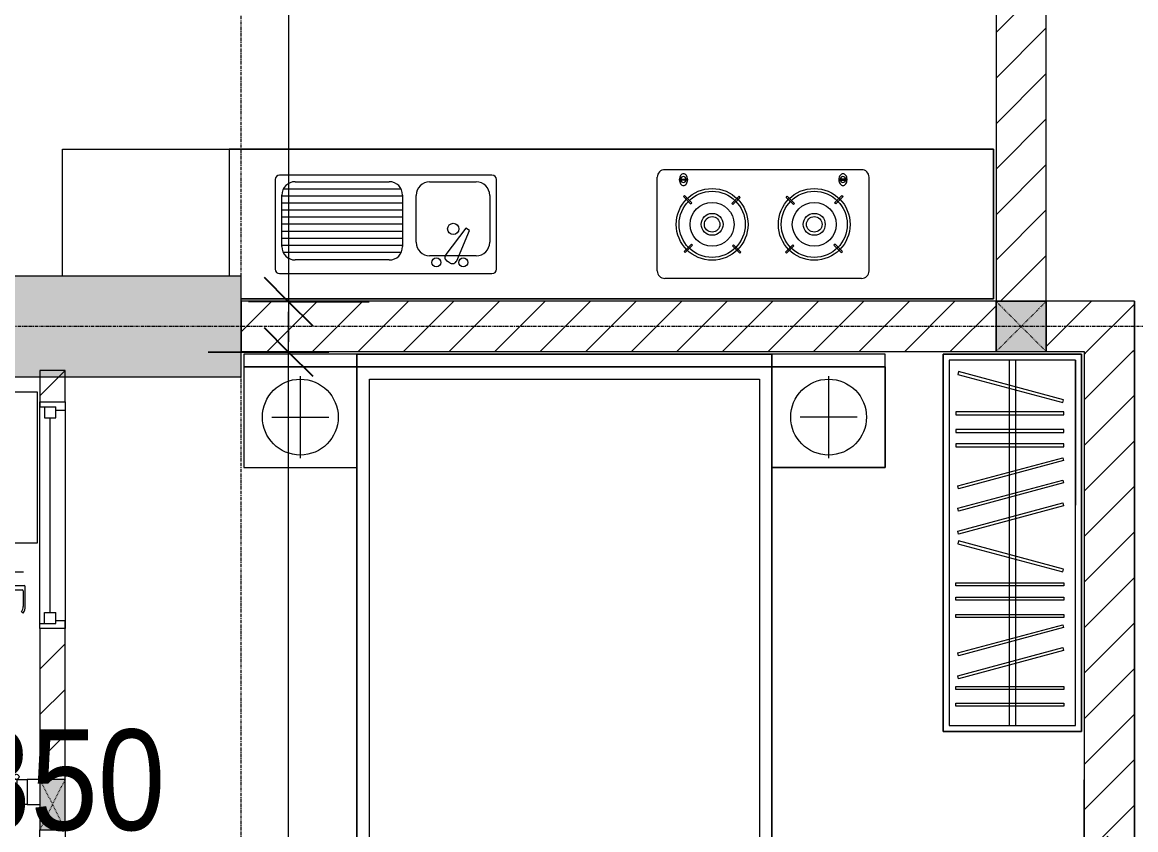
# Model space of a CAD drawing. Header units: millimetres. Extents: x 962 to 241049, y -15958 to 84407.
# Drawn here: x 101162 to 105587, y 51537 to 54746 of the extents above; entities that cross this region are included whole.
import ezdxf

# ---------------------------------------------------------------- set-up
doc = ezdxf.new("R2010")
doc.units = ezdxf.units.MM
doc.linetypes.add('Dash', pattern=[6, 3, -3])
doc.linetypes.add('Grid Line', pattern=[22.225, 12.7, -3.175, 3.175, -3.175])
for name, color, linetype, lineweight in [('0-1', 7, 'Continuous', 5), ('A-ANNO-DIMS', 211, 'Continuous', 9), ('A-ANNO-DIMS-160', 211, 'Continuous', 9), ('A-DETL-GENF-1', 9, 'Continuous', 9), ('A-DOOR-1', 254, 'Continuous', 9), ('A-DOOR-2', 9, 'Continuous', 9), ('A-FLOR', 192, 'Continuous', 9), ('A-GLAZ-1', 254, 'Continuous', 9), ('A-GLAZ-2', 9, 'Continuous', 9), ('A-WALL', 113, 'Continuous', 9), ('A-WALL-1', 253, 'Continuous', 18), ('A-WALL-2', 9, 'Continuous', 9), ('A-WALL-3', 113, 'Continuous', 18), ('A-WALL-PATT-1', 10, 'Continuous', 9), ('A-WALL-PATT-2', 111, 'Continuous', 9), ('G-IMPT-1', 254, 'Continuous', 9), ('I-FURN', 30, 'Continuous', 9), ('I-FURN-1', 254, 'Continuous', 9), ('S-COLS', 52, 'Continuous', 9), ('S-COLS-1', 52, 'Continuous', 5), ('S-COLS-2', 7, 'Continuous', 18), ('S-COLS-4', 254, 'Continuous', 9), ('S-COLS-5', 253, 'Continuous', 18), ('S-COLS-6', 52, 'Continuous', 18), ('S-COLS-7', 52, 'Dash', 9), ('S-COLS-HDLN', 52, 'Dash', 9), ('S-COLS-HDLN-1', 9, 'Dash', 9), ('S-GRID-1', 1, 'Grid Line', 9)]:
    doc.layers.add(name, color=color, linetype=linetype, lineweight=lineweight)
doc.styles.add('UTM Avo', font='UTM Avo.ttf', dxfattribs={"width": 0.9, "height": 400})
doc.dimstyles.new('1_Dim_chi_tiet_2_5', dxfattribs={"dimscale": 304.8, "dimtxt": 399.720379, "dimasz": 0.629921, "dimexe": 0.524934, "dimexo": 0.0625, "dimgap": 0.052493, "dimtad": 1, "dimdec": 0, "dimrnd": 5, "dimzin": 0, "dimdsep": 46, "dimtxsty": 'UTM Avo', "dimblk1": 'OBLIQUE', "dimblk2": 'OBLIQUE', "dimsah": 1, "dimcen": 0.09, "dimdle": 0.524934, "dimazin": 0, "dimtfac": 1, "dimtdec": 4, "dimtix": 1, "dimtmove": 0, "dimatfit": 3, "dimfxl": 1.049869, "dimfxlon": 1, "dimtvp": 1, "dimtolj": 1, "dimtzin": 0, "dimarcsym": 2})
doc.dimstyles.new('1_Dim_chi_tiet_2_5_1', dxfattribs={"dimscale": 304.8, "dimtxt": 399.720379, "dimasz": 0.629921, "dimexe": 0.524934, "dimexo": 0.0625, "dimgap": 0.052493, "dimtad": 1, "dimdec": 0, "dimrnd": 5, "dimzin": 0, "dimdsep": 46, "dimtxsty": 'UTM Avo', "dimblk1": 'OBLIQUE', "dimblk2": 'OBLIQUE', "dimsah": 1, "dimcen": 0.09, "dimdle": 0.524934, "dimazin": 0, "dimtfac": 1, "dimtdec": 4, "dimtix": 1, "dimtmove": 0, "dimatfit": 3, "dimfxl": 1.049869, "dimfxlon": 1, "dimtvp": 1, "dimtolj": 1, "dimtzin": 0, "dimarcsym": 2})
pattern_1 = [(45, (0, 0), (-90.50967, 90.50967), [])]
pattern_2 = [(45, (63179.03, 0), (-90.50967, 90.50967), [])]

# ---------------------------------------------------------------- blocks, each defined once
blk = doc.blocks.new('NCV_TKTC_KET CAU_rvt-1-TKCS_MB TẦNG 1')
at = {"layer": 'S-COLS-1'}
blk.add_hatch(color=256, dxfattribs=at).paths.add_polyline_path([(38852.6, 53336.9), (38852.6, 53736.9), (37552.6, 53736.9), (37552.6, 53336.9), (38383.3, 53336.9)])
at = {"layer": 'S-COLS-2'}
for p, q in [((38852.6, 53736.9), (37552.6, 53736.9)), ((38852.6, 53336.9), (38852.6, 53736.9)), ((37552.6, 53336.9), (38852.6, 53336.9))]:
    blk.add_line(p, q, dxfattribs=at)
blk = doc.blocks.new('DOOR_CW_01 CANH MO-PANEL KINH - DIW_01-900x2200-CỬA GỖ VÂN LAMINATE-V74-TKCS_MB TẦNG 1')
at = {"layer": 'A-DETL-GENF-1'}
for p, q in [((-397, -182), (-397, -62)), ((-397, -62), (-357, -62)), ((-357, -62), (-357, -182)), ((-357, -182), (-397, -182)), ((-397, -196), (-391, -196)), ((-397, -738), (-397, -196)), ((-391, -196), (-391, -182)), ((-391, -182), (-363, -182)), ((-363, -182), (-363, -196)), ((-357, -196), (-363, -196)), ((-357, -196), (-357, -738)), ((-442, -737), (-442, -816.5)), ((-434, -799.5), (-434, -737)), ((-433.9, -711.2), (-427.3, -715.8)), ((-397, -738), (-391, -738)), ((-357, -752), (-397, -752)), ((-397, -752), (-397, -872)), ((-391, -752), (-391, -738)), ((-363, -752), (-391, -752)), ((-357, -738), (-363, -738)), ((-363, -738), (-363, -752)), ((-357, -872), (-357, -752)), ((-320.1, -711.2), (-326.7, -715.8)), ((-320, -799.5), (-320, -737)), ((-312, -737), (-312, -816.5)), ((-399, -792.2), (-399, -831.8)), ((-397, -792.2), (-399, -792.2)), ((-397, -792.2), (-397, -831.8)), ((-357, -792.2), (-357, -831.8)), ((-357, -792.2), (-355, -792.2)), ((-355, -792.2), (-355, -831.8)), ((-399, -820.5), (-438, -820.5)), ((-399, -803.5), (-430, -803.5)), ((-399, -831.8), (-397, -831.8)), ((-355, -831.8), (-357, -831.8)), ((-355, -803.5), (-324, -803.5)), ((-355, -820.5), (-316, -820.5)), ((-397, -872), (-357, -872))]:
    blk.add_line(p, q, dxfattribs=at)
blk.add_circle((-407, -60), 10, dxfattribs=at)
for centre, radius, start, end in [((-407, -60), 814, 268, 0), ((-397, -737), 45, 145, 180), ((-397, -737), 37, 145, 180), ((-357, -737), 37, 0, 35), ((-357, -737), 45, 360, 35), ((-438, -816.5), 4, 180, 270), ((-430, -799.5), 4, 180, 270), ((-324, -799.5), 4, 270, 0), ((-316, -816.5), 4, 270, 0)]:
    blk.add_arc(centre, radius, start, end, dxfattribs=at)
at = {"layer": 'A-DOOR-2'}
for p, q in [((-450, -50), (-450, 50)), ((-450, 50), (-400, 50)), ((-400, 50), (-400, 0)), ((400, 0), (400, 50)), ((400, 50), (450, 50)), ((-410, 0), (-410, -50)), ((-400, 0), (-410, 0)), ((410, 0), (400, 0)), ((410, -50), (410, 0)), ((-410, -50), (-450, -50)), ((-407, -50), (-382, -50)), ((450, -50), (410, -50))]:
    blk.add_line(p, q, dxfattribs=at)
blk = doc.blocks.new('M_Fixed - 900 x 1400-553070-TKCS_MB TẦNG 1')
at = {"layer": 'A-GLAZ-2'}
for p, q in [((-450, 63), (-431, 63)), ((-431, 63), (-431, 0)), ((431, 63), (431, 0)), ((448.9, 63), (431, 63)), ((-431, 44), (-387, 44)), ((-387, 44), (-387, 0)), ((-387, 22), (387, 22)), ((387, 44), (387, 0)), ((431, 44), (387, 44)), ((-450, -37), (-418, -37)), ((-431, 0), (-387, 0)), ((-418, 0), (-418, -37)), ((387, 0), (431, 0)), ((418, 0), (418, -37)), ((450, -37), (418, -37))]:
    blk.add_line(p, q, dxfattribs=at)
blk = doc.blocks.new('MAY GIAT - MAY GIAT_dwg-348053-TKCS_MB TẦNG 1')
at = {"layer": 'G-IMPT-1', "flags": 128}
blk.add_lwpolyline([(5, 596.6), (5, 2.3), (605, 2.3), (605, 596.6)], close=True, dxfattribs=at)
blk = doc.blocks.new('MAY GIAT - MAY GIAT-348233-TKCS_MB TẦNG 1')
at = {"layer": 'I-FURN-1'}
for p, q in [((5, 596.6), (5, 2.3)), ((605, 596.6), (5, 596.6)), ((605, 2.3), (605, 596.6)), ((5, 2.3), (605, 2.3))]:
    blk.add_line(p, q, dxfattribs=at)
blk.add_blockref('MAY GIAT - MAY GIAT_dwg-348053-TKCS_MB TẦNG 1', (0, 0))
blk = doc.blocks.new('G1_SOF - BO TRU - 100x200-745959-TKCS_MB TẦNG 1')
at = {"layer": 'S-COLS'}
blk.add_hatch(color=256, dxfattribs=at).paths.add_polyline_path([(50, -100), (50, 100), (-50, 100), (-50, -100)])
at = {"layer": 'S-COLS-5'}
for p, q in [((50, 100), (-50, 100)), ((-50, 100), (-50, -100)), ((50, -100), (50, 100)), ((-50, -100), (50, -100))]:
    blk.add_line(p, q, dxfattribs=at)
at = {"layer": 'S-COLS-HDLN-1'}
for p, q in [((50, 100), (-50, -100)), ((-50, 100), (50, -100))]:
    blk.add_line(p, q, dxfattribs=at)
blk = doc.blocks.new('DOOR_CW_01 CANH MO-PANEL KINH - DIG_01-900x2200-CỬA NHÔM KÍNH-400860-TKCS_MB TẦNG 1')
at = {"layer": 'A-DETL-GENF-1'}
for p, q in [((-397, -182), (-397, -62)), ((-397, -62), (-357, -62)), ((-357, -62), (-357, -182)), ((-357, -182), (-397, -182)), ((-397, -196), (-391, -196)), ((-397, -738), (-397, -196)), ((-391, -196), (-391, -182)), ((-391, -182), (-363, -182)), ((-363, -182), (-363, -196)), ((-357, -196), (-363, -196)), ((-357, -196), (-357, -738)), ((-442, -737), (-442, -816.5)), ((-434, -799.5), (-434, -737)), ((-433.9, -711.2), (-427.3, -715.8)), ((-397, -738), (-391, -738)), ((-357, -752), (-397, -752)), ((-397, -752), (-397, -872)), ((-391, -752), (-391, -738)), ((-363, -752), (-391, -752)), ((-357, -738), (-363, -738)), ((-363, -738), (-363, -752)), ((-357, -872), (-357, -752)), ((-320.1, -711.2), (-326.7, -715.8)), ((-320, -799.5), (-320, -737)), ((-312, -737), (-312, -816.5)), ((-399, -792.2), (-399, -831.8)), ((-397, -792.2), (-399, -792.2)), ((-397, -792.2), (-397, -831.8)), ((-357, -792.2), (-357, -831.8)), ((-357, -792.2), (-355, -792.2)), ((-355, -792.2), (-355, -831.8)), ((-399, -820.5), (-438, -820.5)), ((-399, -803.5), (-430, -803.5)), ((-399, -831.8), (-397, -831.8)), ((-355, -831.8), (-357, -831.8)), ((-355, -803.5), (-324, -803.5)), ((-355, -820.5), (-316, -820.5)), ((-397, -872), (-357, -872))]:
    blk.add_line(p, q, dxfattribs=at)
blk.add_circle((-407, -60), 10, dxfattribs=at)
for centre, radius, start, end in [((-407, -60), 814, 268, 0), ((-397, -737), 45, 145, 180), ((-397, -737), 37, 145, 180), ((-357, -737), 37, 0, 35), ((-357, -737), 45, 360, 35), ((-438, -816.5), 4, 180, 270), ((-430, -799.5), 4, 180, 270), ((-324, -799.5), 4, 270, 0), ((-316, -816.5), 4, 270, 0)]:
    blk.add_arc(centre, radius, start, end, dxfattribs=at)
at = {"layer": 'A-DOOR-2'}
for p, q in [((-450, -50), (-450, 50)), ((-450, 50), (-400, 50)), ((-400, 50), (-400, 0)), ((400, 0), (400, 50)), ((400, 50), (450, 50)), ((450, 50), (450, -50)), ((-410, 0), (-410, -50)), ((-400, 0), (-410, 0)), ((410, 0), (400, 0)), ((410, -50), (410, 0)), ((-410, -50), (-450, -50)), ((-407, -50), (-382, -50)), ((450, -50), (410, -50))]:
    blk.add_line(p, q, dxfattribs=at)
blk = doc.blocks.new('GIUONG NGU-2TAB-1600x2000 - GIUONG NGU-2TAB-1600x2000-842839-TKCS_MB TẦNG 1')
at = {"layer": 'I-FURN-1'}
for p, q in [((458.5, 0), (8.5, 0)), ((8.5, 0), (8.5, -50)), ((458.5, -50), (458.5, 0)), ((2108.2, 0), (458.5, 0)), ((458.5, 0), (458.5, -50)), ((458.5, 0), (2108.2, 0)), ((2108.2, -50), (2108.2, 0)), ((2558.2, 0), (2108.2, 0)), ((2108.2, 0), (2108.2, -50)), ((2558.2, -50), (2558.2, 0)), ((458.5, -50), (8.5, -50)), ((8.5, -50), (8.5, -450.3)), ((8.5, -50), (458.5, -50)), ((458.5, -50), (8.5, -50)), ((8.5, -50), (8.5, -450.3)), ((233.5, -86.8), (233.5, -413.5)), ((458.5, -450.3), (458.5, -50)), ((2108.2, -50), (458.5, -50)), ((458.5, -50), (458.5, -1938.9)), ((458.5, -50), (2108.2, -50)), ((458.5, -1938.9), (458.5, -50)), ((458.5, -450.3), (458.5, -50)), ((458.5, -50), (2108.2, -50)), ((2558.2, -50), (2108.2, -50)), ((2108.2, -50), (2108.2, -450.3)), ((2108.2, -1938.9), (2108.2, -50)), ((2108.2, -50), (2558.2, -50)), ((2108.2, -50), (2558.2, -50)), ((2108.2, -450.3), (2108.2, -50)), ((2108.2, -50), (2108.2, -1938.9)), ((2333.2, -86.8), (2333.2, -413.5)), ((2558.2, -450.3), (2558.2, -50)), ((2558.2, -50), (2558.2, -450.3)), ((508.5, -100), (2058.2, -100)), ((508.5, -1938.9), (508.5, -100)), ((2058.2, -100), (2058.2, -1938.9)), ((120.2, -250.2), (346.8, -250.2)), ((2446.5, -250.2), (2219.8, -250.2)), ((8.5, -450.3), (458.5, -450.3)), ((8.5, -450.3), (458.5, -450.3)), ((2108.2, -450.3), (2558.2, -450.3)), ((2558.2, -450.3), (2108.2, -450.3)), ((1997.1, -2000), (569.6, -2000)), ((569.6, -2050), (1997.1, -2050)), ((1997.1, -2050), (569.6, -2050))]:
    blk.add_line(p, q, dxfattribs=at)
for centre in [(233.5, -250.2), (2333.2, -250.2)]:
    blk.add_circle(centre, 150.7, dxfattribs=at)
for centre, radius, start, end in [((569.6, -1938.9), 111.1, 180, 270), ((569.6, -1938.9), 111.1, 180, 270), ((569.6, -1938.9), 61.1, 180, 270), ((1997.1, -1938.9), 111.1, 270, 360), ((1997.1, -1938.9), 61.1, 270, 0), ((1997.1, -1938.9), 111.1, 270, 0)]:
    blk.add_arc(centre, radius, start, end, dxfattribs=at)
blk = doc.blocks.new('TU QUAN AO-SUITE ROOM_3 - TU QUAN AO-SUITE ROOM_3-V13-TKCS_MB TẦNG 1')
at = {"layer": 'I-FURN-1'}
for p, q in [((-550, 1500), (0, 1500)), ((-550, 0), (-550, 1500)), ((0, 1500), (-550, 1500)), ((-550, 1500), (-550, 0)), ((-24, 1476), (-526, 1476)), ((-526, 1476), (-526, 600)), ((-526, 1476), (-526, 24)), ((-287, 576), (-287, 1476)), ((-263, 576), (-263, 1476)), ((-24, 24), (-24, 1476)), ((0, 1500), (0, 0)), ((0, 0), (0, 1500)), ((-480.1, 1386.9), (-480.1, 1398.9)), ((-480.1, 1398.9), (-50.1, 1398.9)), ((-480.1, 1386.9), (-480.1, 1398.9)), ((-50.1, 1386.9), (-480.1, 1386.9)), ((-50.1, 1398.9), (-50.1, 1386.9)), ((-480.1, 1320.5), (-480.1, 1332.5)), ((-480.1, 1332.5), (-50.1, 1332.5)), ((-480.1, 1320.5), (-480.1, 1332.5)), ((-50.1, 1332.5), (-50.1, 1320.5)), ((-50.1, 1320.5), (-480.1, 1320.5)), ((-478.3, 1178.1), (-61.3, 1289.9)), ((-61.3, 1289.9), (-58.2, 1278.3)), ((-58.2, 1278.3), (-475.2, 1166.5)), ((-478.3, 1086.9), (-61.3, 1198.6)), ((-61.3, 1198.6), (-58.2, 1187.1)), ((-475.2, 1166.5), (-478.3, 1178.1)), ((-58.2, 1187.1), (-475.2, 1075.3)), ((-475.2, 1075.3), (-478.3, 1086.9)), ((-480.1, 1035.3), (-480.1, 1047.3)), ((-480.1, 1047.3), (-50.1, 1047.3)), ((-480.1, 1035.3), (-480.1, 1047.3)), ((-50.1, 1035.3), (-480.1, 1035.3)), ((-50.1, 1047.3), (-50.1, 1035.3)), ((-480.1, 965.8), (-480.1, 977.8)), ((-480.1, 977.8), (-50.1, 977.8)), ((-480.1, 965.8), (-480.1, 977.8)), ((-50.1, 977.8), (-50.1, 965.8)), ((-50.1, 965.8), (-480.1, 965.8)), ((-480.1, 908.6), (-480.1, 920.6)), ((-480.1, 920.6), (-50.1, 920.6)), ((-480.1, 908.6), (-480.1, 920.6)), ((-50.1, 908.6), (-480.1, 908.6)), ((-50.1, 920.6), (-50.1, 908.6)), ((-475.2, 865.5), (-478.3, 853.9)), ((-478.3, 853.9), (-61.3, 742.1)), ((-58.2, 753.7), (-475.2, 865.5)), ((-61.3, 742.1), (-58.2, 753.7)), ((-478.3, 603.1), (-61.3, 714.9)), ((-61.3, 714.9), (-58.2, 703.3)), ((-58.2, 703.3), (-475.2, 591.5)), ((-478.3, 511.9), (-61.3, 623.6)), ((-61.3, 623.6), (-58.2, 612.1)), ((-550, 24), (-550, 576)), ((-526, 24), (-526, 600)), ((-475.2, 591.5), (-478.3, 603.1)), ((-58.2, 612.1), (-475.2, 500.3)), ((-287, 24), (-287, 576)), ((-263, 24), (-263, 576)), ((-478.3, 423.1), (-61.3, 534.9)), ((-61.3, 534.9), (-58.2, 523.3)), ((-475.2, 500.3), (-478.3, 511.9)), ((-58.2, 523.3), (-475.2, 411.5)), ((-475.2, 411.5), (-478.3, 423.1)), ((-480.1, 368.4), (-480.1, 356.4)), ((-50.1, 368.4), (-480.1, 368.4)), ((-480.1, 356.4), (-50.1, 356.4)), ((-50.1, 356.4), (-50.1, 368.4)), ((-480.1, 311.2), (-480.1, 299.2)), ((-50.1, 311.2), (-480.1, 311.2)), ((-50.1, 299.2), (-50.1, 311.2)), ((-480.1, 299.2), (-50.1, 299.2)), ((-480.1, 241.7), (-480.1, 229.7)), ((-50.1, 241.7), (-480.1, 241.7)), ((-480.1, 229.7), (-50.1, 229.7)), ((-50.1, 229.7), (-50.1, 241.7)), ((-475.2, 192.7), (-478.3, 181.1)), ((-478.3, 181.1), (-61.3, 69.4)), ((-58.2, 80.9), (-475.2, 192.7)), ((-61.3, 69.4), (-58.2, 80.9)), ((-526, 24), (-24, 24)), ((0, 0), (-550, 0)), ((-550, 0), (0, 0))]:
    blk.add_line(p, q, dxfattribs=at)
blk = doc.blocks.new('HE BEP A1 - HE BEP A 2-V96-TKCS_MB TẦNG 1')
at = {"layer": 'I-FURN'}
for p, q in [((0, 0), (662.4, 0)), ((0, -504.4), (0, 0)), ((662.4, 0), (662.4, -504.4)), ((662.4, 0), (662.4, -504.4)), ((3700, 0), (662.4, 0)), ((3700, -594.4), (3700, 0)), ((3700, -594.4), (3700, 0)), ((3175.6, -81.2), (2394, -81.2)), ((844.9, -120.7), (844.9, -476.9)), ((1706.9, -103.2), (862.4, -103.2)), ((924.9, -128.9), (1298.3, -128.9)), ((1459, -129.9), (1644.4, -129.9)), ((1724.4, -476.9), (1724.4, -120.7)), ((2364, -483.2), (2364, -111.2)), ((2451.6, -118.3), (2484.1, -118.3)), ((2451.6, -122.3), (2451.6, -118.3)), ((2484.1, -122.3), (2451.6, -122.3)), ((2484.1, -118.3), (2484.1, -122.3)), ((3085.5, -118.3), (3085.5, -122.3)), ((3118, -118.3), (3085.5, -118.3)), ((3085.5, -122.3), (3118, -122.3)), ((3118, -122.3), (3118, -118.3)), ((3205.6, -483.2), (3205.6, -111.2)), ((877.9, -156.9), (1345.2, -156.9)), ((871.5, -386.8), (871.5, -182.3)), ((871.5, -184.9), (1351.6, -184.9)), ((871.5, -212.9), (1351.6, -212.9)), ((1351.6, -182.3), (1351.6, -386.8)), ((1405.6, -369.9), (1405.6, -183.2)), ((1697.8, -183.2), (1697.8, -369.9)), ((2471.8, -183.9), (2467.4, -188.3)), ((2467.4, -188.3), (2496.5, -217.4)), ((2500.9, -213), (2471.8, -183.9)), ((2496.5, -217.4), (2500.9, -213)), ((2689.3, -186.7), (2660.2, -215.8)), ((2660.2, -215.8), (2664.6, -220.2)), ((2664.6, -220.2), (2693.7, -191.1)), ((2693.7, -191.1), (2689.3, -186.7)), ((2875.9, -191.1), (2880.3, -186.7)), ((2905, -220.2), (2875.9, -191.1)), ((2880.3, -186.7), (2909.4, -215.8)), ((2909.4, -215.8), (2905, -220.2)), ((3068.7, -213), (3097.9, -183.9)), ((3073.1, -217.4), (3068.7, -213)), ((3102.3, -188.3), (3073.1, -217.4)), ((3097.9, -183.9), (3102.3, -188.3)), ((871.5, -240.9), (1351.6, -240.9)), ((871.5, -268.9), (1351.6, -268.9)), ((871.5, -296.9), (1351.6, -296.9)), ((871.5, -324.9), (1351.6, -324.9)), ((871.5, -352.9), (1351.6, -352.9)), ((1602.7, -313.4), (1523.8, -418.4)), ((1566.6, -443.1), (1618.1, -322.3)), ((1618.1, -322.3), (1602.7, -313.4)), ((871.5, -380.9), (1351.6, -380.9)), ((2470.1, -405.9), (2499.2, -376.7)), ((2503.6, -381.1), (2474.5, -410.3)), ((2499.2, -376.7), (2503.6, -381.1)), ((2663, -383.9), (2667.3, -379.5)), ((2692.1, -413), (2663, -383.9)), ((2667.3, -379.5), (2696.5, -408.6)), ((2902.3, -379.5), (2873.2, -408.6)), ((2877.5, -413), (2906.7, -383.9)), ((2906.7, -383.9), (2902.3, -379.5)), ((3070.4, -376.7), (3066, -381.1)), ((3066, -381.1), (3095.1, -410.3)), ((3099.5, -405.9), (3070.4, -376.7)), ((876.4, -408.9), (1346.8, -408.9)), ((1298.3, -440.1), (924.9, -440.1)), ((1644.4, -423.2), (1459, -423.2)), ((2474.5, -410.3), (2470.1, -405.9)), ((2696.5, -408.6), (2692.1, -413)), ((2873.2, -408.6), (2877.5, -413)), ((3095.1, -410.3), (3099.5, -405.9)), ((1541.1, -452.3), (1528.6, -445.1)), ((862.4, -494.4), (1706.9, -494.4)), ((3175.6, -513.2), (2394, -513.2)), ((710, -594.4), (3700, -594.4))]:
    blk.add_line(p, q, dxfattribs=at)
for centre, radius in [((2581.9, -298.5), 142.6), ((2581.9, -298.5), 131.3), ((2987.7, -298.5), 142.6), ((2987.7, -298.5), 131.3), ((2581.9, -298.5), 87.2), ((2987.7, -298.5), 87.2), ((2581.9, -298.5), 43.6), ((2987.7, -298.5), 43.6), ((1552.8, -316.6), 22.2), ((2581.9, -298.5), 30.9), ((2987.7, -298.5), 30.9), ((1485.9, -449.9), 17.8), ((1592.6, -449.9), 17.8)]:
    blk.add_circle(centre, radius, dxfattribs=at)
for centre, radius, start, end in [((2394, -111.2), 30, 90, 180), ((3175.6, -111.2), 30, 360, 90), ((862.4, -120.7), 17.5, 90, 180), ((924.9, -182.3), 53.3, 90, 180), ((1298.3, -182.3), 53.3, 0, 90), ((1459, -183.2), 53.3, 90, 180), ((1644.4, -183.2), 53.3, 0, 90), ((1706.9, -120.7), 17.5, 0, 90), ((2485.1, -120.7), 33.5, 163.9419, 180), ((2485.1, -120.7), 33.5, 180, 196.0581), ((2476.6, -118.2), 24.7, 145.204, 163.9419), ((2476.6, -123.1), 24.7, 196.0581, 214.796), ((2467.8, -120.3), 11.6, 9.7177, 170.2823), ((2467.8, -120.3), 11.6, 189.9102, 350.0898), ((2471.3, -114.5), 18.1, 120.7976, 145.204), ((2467.9, -108.8), 11.5, 90, 120.7976), ((2467.9, -108.8), 11.5, 59.2024, 90), ((2464.5, -114.5), 18.1, 34.796, 59.2024), ((2459.1, -118.2), 24.7, 16.0581, 34.796), ((2459.1, -123.1), 24.7, 325.204, 343.9419), ((2450.6, -120.7), 33.5, 0, 16.0581), ((2450.6, -120.7), 33.5, 343.9419, 0), ((3119, -120.7), 33.5, 163.9419, 180), ((3119, -120.7), 33.5, 180, 196.0581), ((3110.5, -118.2), 24.7, 145.204, 163.9419), ((3110.5, -123.1), 24.7, 196.0581, 214.796), ((3105.2, -114.5), 18.1, 120.7976, 145.204), ((3101.8, -120.3), 11.6, 9.7177, 170.2823), ((3101.8, -120.3), 11.6, 189.9102, 350.0898), ((3101.8, -108.8), 11.5, 90, 120.7976), ((3101.8, -108.8), 11.5, 59.2024, 90), ((3098.4, -114.5), 18.1, 34.796, 59.2024), ((3093, -118.2), 24.7, 16.0581, 34.796), ((3093, -123.1), 24.7, 325.204, 343.9419), ((3084.5, -120.7), 33.5, 0, 16.0581), ((3084.5, -120.7), 33.5, 343.9419, 0), ((2471.3, -126.9), 18.1, 214.796, 239.2024), ((2467.9, -132.6), 11.5, 239.2024, 270), ((2467.9, -132.6), 11.5, 270, 300.7976), ((2464.5, -126.9), 18.1, 300.7976, 325.204), ((3105.2, -126.9), 18.1, 214.796, 239.2024), ((3101.8, -132.6), 11.5, 239.2024, 270), ((3101.8, -132.6), 11.5, 270, 300.7976), ((3098.4, -126.9), 18.1, 300.7976, 325.204), ((924.9, -386.8), 53.3, 180, 270), ((1298.3, -386.8), 53.3, 270, 0), ((1459, -369.9), 53.3, 180, 270), ((1644.4, -369.9), 53.3, 270, 0), ((1537.5, -429.7), 17.8, 140.5382, 240.0479), ((862.4, -476.9), 17.5, 180, 270), ((1549.9, -436.9), 17.8, 240.0479, 339.4621), ((1706.9, -476.9), 17.5, 270, 0), ((2394, -483.2), 30, 180, 270), ((3175.6, -483.2), 30, 270, 0)]:
    blk.add_arc(centre, radius, start, end, dxfattribs=at)
at = {"layer": 'I-FURN-1'}
for p, q in [((0, 0), (3700, 0)), ((0, -504.4), (0, 0)), ((3700, 0), (3700, -594.4)), ((3700, -594.4), (710, -594.4))]:
    blk.add_line(p, q, dxfattribs=at)
blk = doc.blocks.new('NCV_TKTC_TANG 1_rvt-1-TKCS_MB TẦNG 1')
at = {"layer": 'A-WALL-PATT-1'}
h = blk.add_hatch(dxfattribs=at)
h.set_pattern_fill('FP_1', color=256, style=0, pattern_type=2)
h.set_pattern_definition(pattern_1)
h.paths.add_polyline_path([(38142.6, 48636.9), (38152.6, 48636.9), (38152.6, 49537.3), (38052.6, 49537.3), (38052.6, 48636.9)])
h.paths.add_polyline_path([(38052.6, 50337.3), (38152.6, 50337.3), (38152.6, 50636.9), (38052.6, 50636.9)])
h.paths.add_polyline_path([(38052.6, 51736.9), (38152.6, 51736.9), (38152.6, 52336.9), (38052.6, 52336.9)])
h.paths.add_polyline_path([(38152.6, 53236.9), (38152.6, 53361.9), (38052.6, 53361.9), (38052.6, 53236.9)])
h = blk.add_hatch(dxfattribs=at)
h.set_pattern_fill('FP_1', color=256, style=0, pattern_type=2)
h.set_pattern_definition(pattern_1)
h.paths.add_polyline_path([(38052.6, 51636.9), (38052.6, 51736.9), (38002.6, 51736.9), (38002.6, 51636.9)])
h.paths.add_polyline_path([(37052.6, 51636.9), (37102.6, 51636.9), (37102.6, 51736.9), (37052.6, 51736.2)])
at = {"layer": 'A-WALL-1'}
for p, q in [((38152.6, 53361.9), (38052.6, 53361.9)), ((38052.6, 53361.9), (38052.6, 53236.9)), ((38152.6, 53236.9), (38152.6, 53361.9)), ((38052.6, 53236.9), (38152.6, 53236.9)), ((38152.6, 52336.9), (38052.6, 52336.9)), ((38052.6, 52336.9), (38052.6, 51736.9)), ((38152.6, 51736.9), (38152.6, 52336.9)), ((38052.6, 51736.9), (38002.6, 51736.9)), ((38002.6, 51736.9), (38002.6, 51636.9)), ((38002.6, 51636.9), (38052.6, 51636.9))]:
    blk.add_line(p, q, dxfattribs=at)
at = {"layer": 'A-WALL-2'}
for p, q in [((38052.6, 52336.9), (38052.6, 53236.9)), ((38152.6, 53236.9), (38152.6, 52336.9))]:
    blk.add_line(p, q, dxfattribs=at)
at = {"layer": 'A-DOOR-1'}
for name, p, rotation in [('DOOR_CW_01 CANH MO-PANEL KINH - DIG_01-900x2200-CỬA NHÔM KÍNH-400860-TKCS_MB TẦNG 1', (37552.6, 51686.9), 180), ('DOOR_CW_01 CANH MO-PANEL KINH - DIW_01-900x2200-CỬA GỖ VÂN LAMINATE-V74-TKCS_MB TẦNG 1', (38102.6, 51086.9), 89.99999999999918)]:
    blk.add_blockref(name, p, dxfattribs=dict(at, rotation=rotation))
at = {"layer": 'A-GLAZ-1', "rotation": 89.99999999999918}
blk.add_blockref('M_Fixed - 900 x 1400-553070-TKCS_MB TẦNG 1', (38115.6, 52786.9), dxfattribs=at)
at = {"layer": 'I-FURN-1'}
for name, p in [('HE BEP A1 - HE BEP A 2-V96-TKCS_MB TẦNG 1', (38142.6, 54241.3)), ('GIUONG NGU-2TAB-1600x2000 - GIUONG NGU-2TAB-1600x2000-842839-TKCS_MB TẦNG 1', (38854.1, 53426.9))]:
    blk.add_blockref(name, p, dxfattribs=at)
for name, p, rotation in [('TU QUAN AO-SUITE ROOM_3 - TU QUAN AO-SUITE ROOM_3-V13-TKCS_MB TẦNG 1', (41642.6, 53426.9), 180), ('MAY GIAT - MAY GIAT-348233-TKCS_MB TẦNG 1', (38044.8, 52671.5), 89.99999999999915)]:
    blk.add_blockref(name, p, dxfattribs=dict(at, rotation=rotation))
at = {"layer": 'S-COLS-4'}
blk.add_blockref('G1_SOF - BO TRU - 100x200-745959-TKCS_MB TẦNG 1', (38102.6, 51636.9), dxfattribs=at)
blk = doc.blocks.new('G1_SOF - BO TRU - 200x200-3050151-TKCS_MB TẦNG 1')
at = {"layer": 'S-COLS-HDLN'}
for p, q in [((-100, 100), (100, -100)), ((100, 100), (-100, -100))]:
    blk.add_line(p, q, dxfattribs=at)
blk = doc.blocks.new('DIMBLOCK173-TKCS_MB TẦNG 1')
at = {"layer": 'A-ANNO-DIMS-160'}
for p, q in [((102220.3, 61795.3), (102220.3, 53475.3)), ((102540.3, 61635.3), (102060.3, 61635.3)), ((102220.3, 61635.3), (102540.3, 61635.3)), ((102540.3, 53635.3), (102060.3, 53635.3)), ((102220.3, 53635.3), (102540.3, 53635.3))]:
    blk.add_line(p, q, dxfattribs=at)
at = {"layer": 'A-ANNO-DIMS-160', "lineweight": 25}
for p, q in [((102220.3, 61635.3), (102124.3, 61731.3)), ((102220.3, 61635.3), (102316.3, 61539.3)), ((102220.3, 53635.3), (102124.3, 53731.3)), ((102220.3, 53635.3), (102316.3, 53539.3))]:
    blk.add_line(p, q, dxfattribs=at)
at = {"layer": 'A-ANNO-DIMS-160', "color": 0, "insert": (101700.7, 57087.5), "char_height": 400, "width": 1314.636, "attachment_point": 1, "rotation": 90, "line_spacing_factor": 1.110334, "style": 'UTM Avo'}
blk.add_mtext('8000', dxfattribs=at)
blk = doc.blocks.new('_Oblique')
at = {"color": 0, "linetype": 'ByBlock', "lineweight": -2}
blk.add_line((-0.5, -0.5), (0.5, 0.5), dxfattribs=at)
blk = doc.blocks.new('DIMBLOCK174-TKCS_MB TẦNG 1')
at = {"layer": 'A-ANNO-DIMS-160'}
for p, q in [((102220.3, 45275.3), (102220.3, 53595.3)), ((101900.3, 53435.3), (102380.3, 53435.3)), ((102220.3, 53435.3), (101900.3, 53435.3)), ((101900.3, 45435.3), (102380.3, 45435.3)), ((102220.3, 45435.3), (101900.3, 45435.3))]:
    blk.add_line(p, q, dxfattribs=at)
at = {"layer": 'A-ANNO-DIMS-160', "lineweight": 25}
for p, q in [((102220.3, 53435.3), (102124.3, 53531.3)), ((102220.3, 53435.3), (102316.3, 53339.3)), ((102220.3, 45435.3), (102124.3, 45531.3)), ((102220.3, 45435.3), (102316.3, 45339.3))]:
    blk.add_line(p, q, dxfattribs=at)
at = {"layer": 'A-ANNO-DIMS-160', "color": 0, "insert": (101700.7, 48887.5), "char_height": 400, "width": 1314.636, "attachment_point": 1, "rotation": 90, "line_spacing_factor": 1.110334, "style": 'UTM Avo'}
blk.add_mtext('8000', dxfattribs=at)
blk = doc.blocks.new('DIMBLOCK359-TKCS_MB TẦNG 1')
at = {"layer": 'A-ANNO-DIMS-160'}
for p, q in [((97031.6, 51735.6), (97031.6, 51255.6)), ((97031.6, 51415.6), (97031.6, 51735.6)), ((105381.6, 51735.6), (105381.6, 51255.6)), ((105381.6, 51415.6), (105381.6, 51735.6)), ((96871.6, 51415.6), (105541.6, 51415.6))]:
    blk.add_line(p, q, dxfattribs=at)
at = {"layer": 'A-ANNO-DIMS-160', "lineweight": 25}
for p, q in [((97031.6, 51415.6), (97127.6, 51511.6)), ((105381.6, 51415.6), (105477.6, 51511.6)), ((97031.6, 51415.6), (96935.6, 51319.6)), ((105381.6, 51415.6), (105285.6, 51319.6))]:
    blk.add_line(p, q, dxfattribs=at)
at = {"layer": 'A-ANNO-DIMS-160', "color": 0, "insert": (100658.8, 51935.2), "char_height": 400, "width": 1314.636, "attachment_point": 1, "line_spacing_factor": 1.110334, "style": 'UTM Avo'}
blk.add_mtext('8350', dxfattribs=at)

msp = doc.modelspace()

# ---------------------------------------------------------------- hatches: boundary and pattern name
at = {"layer": 'A-WALL-PATT-2'}
h = msp.add_hatch(dxfattribs=at)
h.set_pattern_fill('FP_1', color=256, style=0, pattern_type=2)
h.set_pattern_definition(pattern_2)
h.paths.add_polyline_path([(105231.7, 53636.9), (105231.7, 55396.9), (105031.7, 55396.9), (105031.7, 53636.9)])
h.paths.add_polyline_path([(105031.7, 56486.9), (105231.7, 56486.9), (105231.7, 56635.3), (105031.7, 56635.3)])
h.paths.add_polyline_path([(105231.7, 56835.3), (105231.7, 57686.9), (105031.7, 57686.9), (105031.7, 56835.3), (105189.3, 56835.3)])
h = msp.add_hatch(dxfattribs=at)
h.set_pattern_fill('FP_1', color=256, style=0, pattern_type=2)
h.set_pattern_definition(pattern_2)
h.paths.add_polyline_path([(105031.7, 53436.9), (105031.7, 53636.9), (102031.7, 53636.9), (102031.7, 53436.9), (104786.3, 53436.9)])
h.paths.add_polyline_path([(105381.6, 53436.9), (105581.6, 53436.9), (105581.6, 53636.9), (105231.7, 53636.9), (105231.7, 53436.9)])
h = msp.add_hatch(dxfattribs=at)
h.set_pattern_fill('FP_1', color=256, style=0, pattern_type=2)
h.set_pattern_definition(pattern_2)
h.paths.add_polyline_path([(105381.6, 50536.9), (105581.6, 50536.9), (105581.6, 53436.9), (105381.6, 53436.9), (105381.6, 50600.3)])
at = {"layer": 'S-COLS-1'}
msp.add_hatch(color=256, dxfattribs=at).paths.add_polyline_path([(105231.7, 53436.9), (105231.7, 53636.9), (105031.7, 53636.9), (105031.7, 53436.9)])

# ---------------------------------------------------------------- linework, layer by layer
at = {"layer": 'A-FLOR'}
msp.add_line((105581.7, 53636.9), (105581.7, 50536.9), dxfattribs=at)
at = {"layer": 'A-WALL'}
for p, q in [((105031.7, 53436.9), (105031.7, 53636.9)), ((105031.7, 53636.9), (105231.7, 53636.9)), ((105231.7, 53636.9), (105231.7, 53436.9))]:
    msp.add_line(p, q, dxfattribs=at)
at = {"layer": 'A-WALL-3'}
for p, q in [((105031.7, 55396.9), (105031.7, 53636.9)), ((105231.7, 53636.9), (105231.7, 55396.9)), ((105031.7, 53636.9), (102031.7, 53636.9)), ((102031.7, 53636.9), (102031.7, 53436.9)), ((105581.6, 53636.9), (105231.7, 53636.9)), ((105581.6, 50536.9), (105581.6, 53636.9)), ((102031.7, 53436.9), (105031.7, 53436.9)), ((105231.7, 53436.9), (105381.6, 53436.9)), ((105381.6, 53436.9), (105381.6, 50536.9))]:
    msp.add_line(p, q, dxfattribs=at)
at = {"layer": 'S-COLS'}
for p, q in [((105231.7, 53636.9), (105031.7, 53636.9)), ((105031.7, 53636.9), (105031.7, 53436.9)), ((105231.7, 53436.9), (105231.7, 53636.9))]:
    msp.add_line(p, q, dxfattribs=at)
at = {"layer": 'S-COLS-6'}
msp.add_line((105031.7, 53436.9), (105231.7, 53436.9), dxfattribs=at)
at = {"layer": 'S-GRID-1'}
for p, q in [((102031.6, 15532), (102031.6, 78459.2)), ((192368.8, 53536.9), (96265.8, 53536.9))]:
    msp.add_line(p, q, dxfattribs=at)

# ---------------------------------------------------------------- block references
at = {"layer": '0-1'}
for name in ['NCV_TKTC_KET CAU_rvt-1-TKCS_MB TẦNG 1', 'NCV_TKTC_TANG 1_rvt-1-TKCS_MB TẦNG 1']:
    msp.add_blockref(name, (63179, 0), dxfattribs=at)
at = {"layer": 'S-COLS-7'}
msp.add_blockref('G1_SOF - BO TRU - 200x200-3050151-TKCS_MB TẦNG 1', (105131.7, 53536.9), dxfattribs=at)

# ---------------------------------------------------------------- dimensions: what is measured, and where the dimension line sits
at = {"layer": 'A-ANNO-DIMS'}
for base, p1, p2, picture, middle in [((102220.3, 53635.3), (102540.3, 61635.3), (102540.3, 53635.3), 'DIMBLOCK173-TKCS_MB TẦNG 1', (101997.3, 57635.3)), ((102220.3, 53435.3), (101900.3, 45435.3), (101900.3, 53435.3), 'DIMBLOCK174-TKCS_MB TẦNG 1', (101997.3, 49435.3))]:
    dim = msp.add_linear_dim(base=base, p1=p1, p2=p2, angle=90, dimstyle='1_Dim_chi_tiet_2_5', override={"dimpost": '<>', "dimfxl": 8000}, dxfattribs=at)
    dim.commit()
    dim.dimension.update_dxf_attribs({"geometry": picture, "text_midpoint": middle})
dim = msp.add_linear_dim(base=(105381.6, 51415.6), p1=(97031.6, 51735.6), p2=(105381.6, 51735.6), dimstyle='1_Dim_chi_tiet_2_5_1', override={"dimpost": '<>', "dimfxl": 8350}, dxfattribs=at)
dim.commit()
dim.dimension.update_dxf_attribs({"geometry": 'DIMBLOCK359-TKCS_MB TẦNG 1', "text_midpoint": (101206.6, 51638.5)})

doc.saveas('drawing.dxf')
